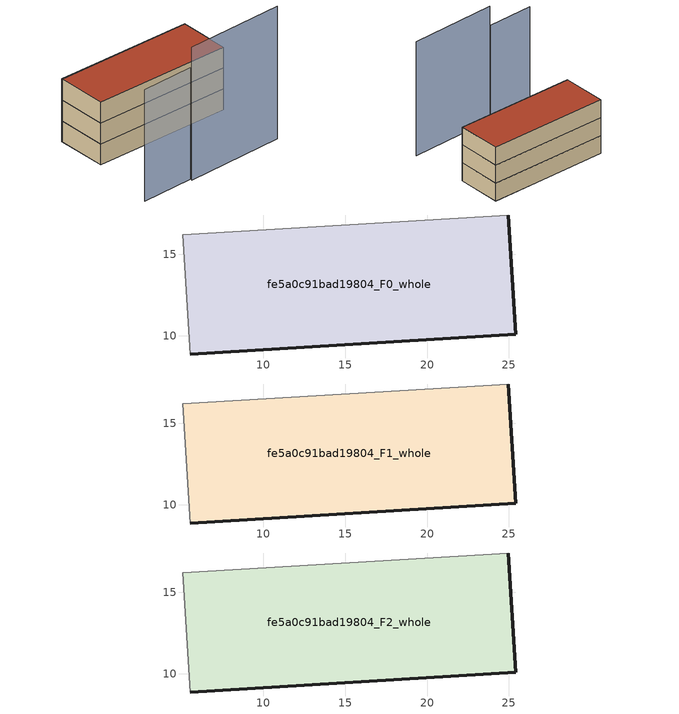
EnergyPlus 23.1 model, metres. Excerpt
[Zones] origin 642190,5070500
fe5a0c91bad19804_F0_whole
 floor ground (EU_floor_Construction): 25.41,10.1 24.96,17.39 5.08,16.18 5.52,8.89 z0
 wall outside (EU_wall_Construction): 24.96,17.39 25.41,10.1 5.52,8.89 z0:3
 wall adiabatic (EU_wall_Construction): 5.52,8.89 5.08,16.18 24.96,17.39 z0:3
fe5a0c91bad19804_F1_whole
 floor to fe5a0c91bad19804_F0_whole (EU_floor_Construction): 25.4,10.1 24.96,17.39 5.08,16.18 5.52,8.89 z3
 wall outside (EU_wall_Construction): 24.96,17.39 25.41,10.1 5.52,8.89 z3:6
 wall adiabatic (EU_wall_Construction): 5.52,8.89 5.08,16.18 24.96,17.39 z3:6
fe5a0c91bad19804_F2_whole
 floor to fe5a0c91bad19804_F1_whole (EU_floor_Construction): 25.4,10.1 24.96,17.39 5.08,16.18 5.52,8.89 z6
 wall outside (EU_wall_Construction): 24.96,17.39 25.41,10.1 5.52,8.89 z6:9
 wall adiabatic (EU_wall_Construction): 5.52,8.89 5.08,16.18 24.96,17.39 z6:9
 roof outside (EU_roof_Construction): 24.96,17.39 25.41,10.1 5.52,8.89 5.08,16.18 z9
shading: 12.18,-0.72 26.43,0.64 z0:19.1; 4.63,-1.12 12.21,-0.44 z0:16
[Building]
EU S2 Campaign: North Axis=0; Terrain=City; Solar Distribution=FullExterior
[Site:Location]
Lyon-Bron: Latitude=45.75; Longitude=5; Time Zone=1; Elevation=198
[SizingPeriod:WeatherFileDays]
AnnualSizingPeriod: Begin Month=1; Begin Day of Month=1; End Month=12; End Day of Month=31; Day of Week for Start Day=Monday; Use Weather File Daylight Saving Period=No; Use Weather File Rain and Snow Indicators=No
[MATERIAL]
EU_InternalMass_Material: Roughness=MediumRough; Thickness=0.1; Conductivity=1; Density=1800; Specific Heat=900; Thermal Absorptance=0.9; Solar Absorptance=0.7; Visible Absorptance=0.7
[MATERIAL:NOMASS] Roughness=MediumRough; Thermal Absorptance=0.9; Solar Absorptance=0.7; Visible Absorptance=0.7
Name | Thermal Resistance
EU_wall_NoMass | 0.87146
EU_roof_NoMass | 0.842276
EU_floor_NoMass | 0.496999
[CONSTRUCTION]
EU_wall_Construction: EU_wall_NoMass
EU_roof_Construction: EU_roof_NoMass
EU_floor_Construction: EU_floor_NoMass
EU_InternalMass_Construction: EU_InternalMass_Material
[ZONE] Type=1; Multiplier=1; Ceiling Height=autocalculate; Floor Area=autocalculate; Part of Total Floor Area=Yes
Name | Volume
fe5a0c91bad19804_F0_whole | 436.43
fe5a0c91bad19804_F1_whole; fe5a0c91bad19804_F2_whole | 436.429
[INTERNALMASS] Construction=EU_InternalMass_Construction; Surface Area=145.477
Name | Zone or ZoneList
fe5a0c91bad19804_F0_whole_EU_InternalMass | fe5a0c91bad19804_F0_whole
fe5a0c91bad19804_F1_whole_EU_InternalMass | fe5a0c91bad19804_F1_whole
fe5a0c91bad19804_F2_whole_EU_InternalMass | fe5a0c91bad19804_F2_whole
[OTHEREQUIPMENT] Fuel Type=Electricity; Design Level Calculation Method=Watts/Area; Power per Zone Floor Area=1; Fraction Latent=0; Fraction Radiant=0; Fraction Lost=0; Carbon Dioxide Generation Rate=0; EndUse Subcategory=EU_Step8_InternalGains
Name | Zone or ZoneList or Space or SpaceList | Schedule
EU_Step8_InternalGain_fe5a0c91bad19804_F0_whole_f000 | fe5a0c91bad19804_F0_whole | EU_Step8_GainSchedule_fe5a0c91bad19804_F0_whole_f000
EU_Step8_InternalGain_fe5a0c91bad19804_F1_whole_f000 | fe5a0c91bad19804_F1_whole | EU_Step8_GainSchedule_fe5a0c91bad19804_F1_whole_f000
EU_Step8_InternalGain_fe5a0c91bad19804_F2_whole_f000 | fe5a0c91bad19804_F2_whole | EU_Step8_GainSchedule_fe5a0c91bad19804_F2_whole_f000
[ZONEVENTILATION:DESIGNFLOWRATE] Schedule=EU_AlwaysOn; Design Flow Rate Calculation Method=AirChanges/Hour; Air Changes per Hour=0.425; Ventilation Type=Natural; Fan Pressure Rise=0; Fan Total Efficiency=1; Constant Term Coefficient=1; Temperature Term Coefficient=0; Velocity Term Coefficient=0; Velocity Squared Term Coefficient=0; Minimum Indoor Temperature=-100; Maximum Indoor Temperature=100; Delta Temperature=-100; Minimum Outdoor Temperature=-100; Maximum Outdoor Temperature=100; Maximum Wind Speed=40
Name | Zone or ZoneList or Space or SpaceList
EU_ConstantAir_fe5a0c91bad19804_F0_whole | fe5a0c91bad19804_F0_whole
EU_ConstantAir_fe5a0c91bad19804_F1_whole | fe5a0c91bad19804_F1_whole
EU_ConstantAir_fe5a0c91bad19804_F2_whole | fe5a0c91bad19804_F2_whole
[HVACTEMPLATE:THERMOSTAT] Constant Heating Setpoint=20; Constant Cooling Setpoint=50
EU_HeatOnly_fe5a0c91bad19804_F0_whole; EU_HeatOnly_fe5a0c91bad19804_F1_whole; EU_HeatOnly_fe5a0c91bad19804_F2_whole
[HVACTEMPLATE:ZONE:IDEALLOADSAIRSYSTEM] System Availability Schedule=EU_AlwaysOn; Maximum Heating Supply Air Temperature=50; Minimum Cooling Supply Air Temperature=13; Maximum Heating Supply Air Humidity Ratio=0.0156; Minimum Cooling Supply Air Humidity Ratio=0.0077; Heating Limit=NoLimit; Cooling Limit=NoLimit; Heating Availability Schedule=EU_AlwaysOn; Cooling Availability Schedule=EU_CoolingOff; Dehumidification Control Type=ConstantSensibleHeatRatio; Cooling Sensible Heat Ratio=0.7; Dehumidification Setpoint=60; Humidification Control Type=None; Humidification Setpoint=30; Outdoor Air Method=None; Outdoor Air Flow Rate per Person=0.00944; Outdoor Air Flow Rate per Zone Floor Area=0; Outdoor Air Flow Rate per Zone=0; Demand Controlled Ventilation Type=None; Outdoor Air Economizer Type=NoEconomizer; Heat Recovery Type=None; Sensible Heat Recovery Effectiveness=0.7; Latent Heat Recovery Effectiveness=0.65
Name | Template Thermostat
fe5a0c91bad19804_F0_whole | EU_HeatOnly_fe5a0c91bad19804_F0_whole
fe5a0c91bad19804_F1_whole | EU_HeatOnly_fe5a0c91bad19804_F1_whole
fe5a0c91bad19804_F2_whole | EU_HeatOnly_fe5a0c91bad19804_F2_whole
[SIZING:ZONE] Zone Cooling Design Supply Air Temperature Input Method=SupplyAirTemperature; Zone Cooling Design Supply Air Temperature=13; Zone Heating Design Supply Air Temperature Input Method=SupplyAirTemperature; Zone Heating Design Supply Air Temperature=50; Zone Cooling Design Supply Air Humidity Ratio=0.008; Zone Heating Design Supply Air Humidity Ratio=0.008; Cooling Design Air Flow Method=DesignDay; Cooling Design Air Flow Rate=0; Cooling Minimum Air Flow per Zone Floor Area=0.000762; Cooling Minimum Air Flow=0; Cooling Minimum Air Flow Fraction=0.2; Heating Design Air Flow Method=DesignDay; Heating Design Air Flow Rate=0; Heating Maximum Air Flow per Zone Floor Area=0.002032; Heating Maximum Air Flow=0.141576; Heating Maximum Air Flow Fraction=0.3; Account for Dedicated Outdoor Air System=No; Dedicated Outdoor Air System Control Strategy=NeutralSupplyAir; Dedicated Outdoor Air Low Setpoint Temperature for Design=autosize; Dedicated Outdoor Air High Setpoint Temperature for Design=autosize; Zone Load Sizing Method=Sensible Load Only No Latent Load; Zone Latent Cooling Design Supply Air Humidity Ratio Input Method=HumidityRatioDifference; Zone Cooling Design Supply Air Humidity Ratio Difference=0.005; Zone Latent Heating Design Supply Air Humidity Ratio Input Method=HumidityRatioDifference; Zone Humidification Design Supply Air Humidity Ratio Difference=0.005
fe5a0c91bad19804_F0_whole; fe5a0c91bad19804_F1_whole; fe5a0c91bad19804_F2_whole
[SCHEDULE:CONSTANT]
Name | Hourly Value
EU_AlwaysOn | 1
EU_CoolingOff | 0
[SCHEDULE:FILE] Column Number=1; Rows to Skip at Top=0; Number of Hours of Data=8760; Column Separator=Comma; Interpolate to Timestep=No; Minutes per Item=60; Adjust Schedule for Daylight Savings=Yes
Name | File
EU_Step8_GainSchedule_fe5a0c91bad19804_F0_whole_f000 | ../../schedules/fe5a0c91bad19804/fe5a0c91bad19804_F0_whole_f000_gain.csv
EU_Step8_GainSchedule_fe5a0c91bad19804_F1_whole_f000 | ../../schedules/fe5a0c91bad19804/fe5a0c91bad19804_F1_whole_f000_gain.csv
EU_Step8_GainSchedule_fe5a0c91bad19804_F2_whole_f000 | ../../schedules/fe5a0c91bad19804/fe5a0c91bad19804_F2_whole_f000_gain.csv
